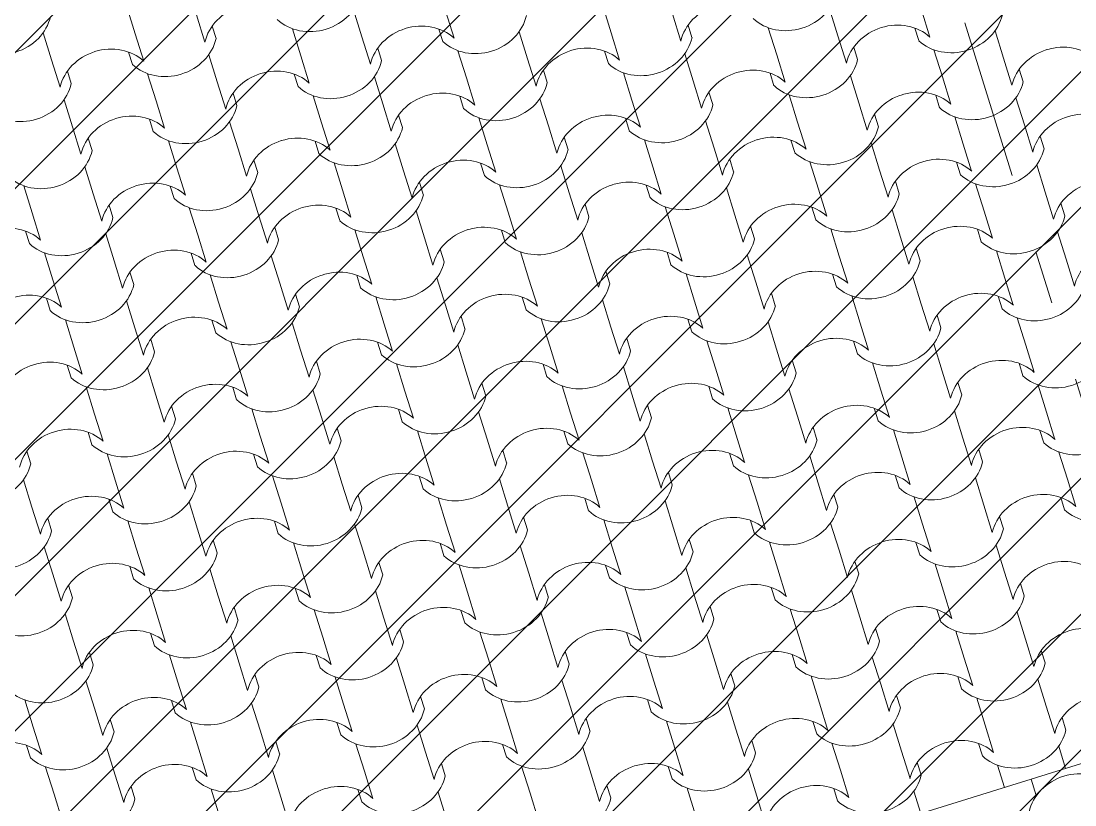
# Model space of a CAD drawing. Header units: metres. Extents: x -111189 to -108577, y -72951 to -72647.
# Drawn here: x -110190.782 to -110188.804, y -72659.758 to -72658.287 of the extents above; entities that cross this region are included whole.
import ezdxf

# ---------------------------------------------------------------- set-up
doc = ezdxf.new("R2010")
doc.units = ezdxf.units.M
doc.header["$MEASUREMENT"] = 0
doc.set_wipeout_variables(frame=1)
doc.linetypes.add('OTK - Traço Ponto CORTES_ALÇ', pattern=[0.6, 0.3, -0.15, 0, -0.15])
doc.linetypes.add('Wipeout_Contour', pattern=[1, 0, -1])
for name, color, linetype in [('02 - PASSEIOS', 7, 'Continuous'), ('03 - COBERTURA', 7, 'Continuous'), ('13 - IMPLANTAÇÃO (apoio).Layer Apoio', 7, 'Continuous'), ('14 - CORTES.Marcadores', 7, 'Continuous')]:
    doc.layers.add(name, color=color, linetype=linetype)

# ---------------------------------------------------------------- blocks, each defined once
blk = doc.blocks.new('Malha_8_1', base_point=(-111182.45, -72914.5203))
at = {"color": 254, "linetype": 'Wipeout_Contour', "lineweight": 0, "ltscale": 1861428.278801215}
blk.add_wipeout([(-111182.45, -72914.5203), (-111181.1398, -72916.9324), (-111179.283, -72920.3506), (-111178.6992, -72921.4255), (-111173.1932, -72931.5618), (-111171.3979, -72934.867), (-111163.9365, -72948.6033), (-111162.5896, -72948.18), (-111170.1617, -72934.1975), (-111171.9536, -72930.8885), (-111177.4458, -72920.7467), (-111178.0283, -72919.6711), (-111179.8807, -72916.2505), (-111181.0503, -72914.0907)], dxfattribs=at).dxf.layer = '02 - PASSEIOS'
blk = doc.blocks.new('Cobertura_1_1', base_point=(-111163.2146, -72915.6944))
at = {"layer": '03 - COBERTURA', "color": 253, "linetype": 'Continuous', "lineweight": 9}
for p, q in [((-111166.1823, -72920.7659), (-111166.1664, -72920.8169)), ((-111165.7567, -72920.7716), (-111165.7409, -72920.8226)), ((-111165.2891, -72920.7641), (-111165.2733, -72920.8152)), ((-111164.8635, -72920.7698), (-111164.8477, -72920.8208)), ((-111166.0516, -72920.7812), (-111166.0358, -72920.8323)), ((-111165.584, -72920.7738), (-111165.5682, -72920.8248)), ((-111165.1584, -72920.7795), (-111165.1426, -72920.8305)), ((-111164.6908, -72920.7721), (-111164.675, -72920.8231)), ((-111166.022, -72920.8023), (-111166.0147, -72920.8257)), ((-111165.8715, -72920.8073), (-111165.8557, -72920.8583)), ((-111165.5965, -72920.8079), (-111165.5892, -72920.8314)), ((-111165.1289, -72920.8005), (-111165.1216, -72920.824)), ((-111164.9784, -72920.8055), (-111164.9625, -72920.8565)), ((-111164.7033, -72920.8062), (-111164.696, -72920.8296)), ((-111164.5528, -72920.8111), (-111164.5369, -72920.8622)), ((-111166.3391, -72920.8147), (-111166.3233, -72920.8657)), ((-111166.1664, -72920.8169), (-111166.1506, -72920.8679)), ((-111165.7409, -72920.8226), (-111165.725, -72920.8736)), ((-111165.446, -72920.8129), (-111165.4301, -72920.8639)), ((-111165.2733, -72920.8152), (-111165.2574, -72920.8662)), ((-111164.8477, -72920.8208), (-111164.8318, -72920.8718)), ((-111165.7113, -72920.8436), (-111165.704, -72920.8671)), ((-111165.5608, -72920.8486), (-111165.5449, -72920.8996)), ((-111165.2857, -72920.8493), (-111165.2784, -72920.8727)), ((-111164.8181, -72920.8418), (-111164.8108, -72920.8653)), ((-111164.6676, -72920.8468), (-111164.6517, -72920.8978)), ((-111166.3233, -72920.8657), (-111166.3074, -72920.9167)), ((-111166.1789, -72920.851), (-111166.1716, -72920.8745)), ((-111166.0284, -72920.856), (-111166.0125, -72920.907)), ((-111165.8557, -72920.8583), (-111165.8398, -72920.9093)), ((-111165.4301, -72920.8639), (-111165.4142, -72920.9149)), ((-111165.1352, -72920.8542), (-111165.1193, -72920.9053)), ((-111164.9625, -72920.8565), (-111164.9466, -72920.9075)), ((-111164.5369, -72920.8622), (-111164.5211, -72920.9132)), ((-111166.2937, -72920.8867), (-111166.2864, -72920.9102)), ((-111165.4005, -72920.8849), (-111165.3932, -72920.9084)), ((-111165.25, -72920.8899), (-111165.2342, -72920.941)), ((-111164.5073, -72920.8832), (-111164.5001, -72920.9066)), ((-111166.1432, -72920.8917), (-111166.1273, -72920.9427)), ((-111166.0125, -72920.907), (-111165.9967, -72920.958)), ((-111165.8681, -72920.8924), (-111165.8608, -72920.9158)), ((-111165.7176, -72920.8974), (-111165.7018, -72920.9484)), ((-111165.5449, -72920.8996), (-111165.5291, -72920.9506)), ((-111165.1193, -72920.9053), (-111165.1035, -72920.9563)), ((-111164.9749, -72920.8906), (-111164.9677, -72920.9141)), ((-111164.8244, -72920.8956), (-111164.8086, -72920.9466)), ((-111164.6517, -72920.8978), (-111164.6359, -72920.9489)), ((-111165.9829, -72920.9281), (-111165.9756, -72920.9515)), ((-111165.0898, -72920.9263), (-111165.0825, -72920.9497)), ((-111166.3, -72920.9405), (-111166.2842, -72920.9915)), ((-111166.1273, -72920.9427), (-111166.1115, -72920.9937)), ((-111165.8324, -72920.933), (-111165.8166, -72920.9841)), ((-111165.7018, -72920.9484), (-111165.6859, -72920.9994)), ((-111165.5574, -72920.9337), (-111165.5501, -72920.9572)), ((-111165.4069, -72920.9387), (-111165.391, -72920.9897)), ((-111165.2342, -72920.941), (-111165.2183, -72920.992)), ((-111164.9393, -72920.9313), (-111164.9234, -72920.9823)), ((-111164.8086, -72920.9466), (-111164.7927, -72920.9976)), ((-111164.6642, -72920.9319), (-111164.6569, -72920.9554)), ((-111164.5137, -72920.9369), (-111164.4978, -72920.9879)), ((-111165.6722, -72920.9694), (-111165.6649, -72920.9929)), ((-111164.779, -72920.9676), (-111164.7717, -72920.9911)), ((-111166.1398, -72920.9768), (-111166.1325, -72921.0003)), ((-111165.9893, -72920.9818), (-111165.9734, -72921.0328)), ((-111165.8166, -72920.9841), (-111165.8007, -72921.0351)), ((-111165.5217, -72920.9744), (-111165.5058, -72921.0254)), ((-111165.2466, -72920.975), (-111165.2393, -72920.9985)), ((-111165.0961, -72920.98), (-111165.0802, -72921.0311)), ((-111164.9234, -72920.9823), (-111164.9075, -72921.0333)), ((-111164.6285, -72920.9726), (-111164.6126, -72921.0236)), ((-111164.4978, -72920.9879), (-111164.482, -72921.039)), ((-111166.2842, -72920.9915), (-111166.2683, -72921.0425)), ((-111165.391, -72920.9897), (-111165.3751, -72921.0407)), ((-111164.4682, -72921.009), (-111164.4609, -72921.0324)), ((-111166.2546, -72921.0125), (-111166.2473, -72921.036)), ((-111166.1041, -72921.0175), (-111166.0882, -72921.0685)), ((-111165.829, -72921.0182), (-111165.8217, -72921.0416)), ((-111165.6785, -72921.0231), (-111165.6627, -72921.0742)), ((-111165.5058, -72921.0254), (-111165.49, -72921.0764)), ((-111165.3614, -72921.0107), (-111165.3541, -72921.0342)), ((-111165.2109, -72921.0157), (-111165.1951, -72921.0667)), ((-111164.9358, -72921.0164), (-111164.9285, -72921.0398)), ((-111164.7853, -72921.0214), (-111164.7695, -72921.0724)), ((-111164.6126, -72921.0236), (-111164.5968, -72921.0746)), ((-111165.9734, -72921.0328), (-111165.9576, -72921.0838)), ((-111165.0802, -72921.0311), (-111165.0644, -72921.0821)), ((-111166.2609, -72921.0662), (-111166.2451, -72921.1173)), ((-111166.0882, -72921.0685), (-111166.0724, -72921.1195)), ((-111165.9438, -72921.0538), (-111165.9365, -72921.0773)), ((-111165.7933, -72921.0588), (-111165.7775, -72921.1098)), ((-111165.5183, -72921.0595), (-111165.511, -72921.0829)), ((-111165.3678, -72921.0645), (-111165.3519, -72921.1155)), ((-111165.1951, -72921.0667), (-111165.1792, -72921.1178)), ((-111165.0507, -72921.0521), (-111165.0434, -72921.0755)), ((-111164.9002, -72921.0571), (-111164.8843, -72921.1081)), ((-111164.6251, -72921.0577), (-111164.6178, -72921.0812)), ((-111164.4746, -72921.0627), (-111164.4587, -72921.1137)), ((-111165.6627, -72921.0742), (-111165.6468, -72921.1252)), ((-111164.7695, -72921.0724), (-111164.7536, -72921.1234)), ((-111166.3757, -72921.1019), (-111166.3599, -72921.153)), ((-111166.1007, -72921.1026), (-111166.0934, -72921.1261)), ((-111165.9502, -72921.1076), (-111165.9343, -72921.1586)), ((-111165.6331, -72921.0952), (-111165.6258, -72921.1186)), ((-111165.4826, -72921.1002), (-111165.4667, -72921.1512)), ((-111165.2075, -72921.1008), (-111165.2002, -72921.1243)), ((-111165.057, -72921.1058), (-111165.0411, -72921.1568)), ((-111164.8843, -72921.1081), (-111164.8684, -72921.1591)), ((-111164.7399, -72921.0934), (-111164.7326, -72921.1169)), ((-111164.5894, -72921.0984), (-111164.5735, -72921.1494)), ((-111166.2451, -72921.1173), (-111166.2292, -72921.1683)), ((-111165.7775, -72921.1098), (-111165.7616, -72921.1609)), ((-111165.3519, -72921.1155), (-111165.336, -72921.1665)), ((-111164.4587, -72921.1137), (-111164.4429, -72921.1647)), ((-111166.2155, -72921.1383), (-111166.2082, -72921.1617)), ((-111166.065, -72921.1433), (-111166.0491, -72921.1943)), ((-111165.7899, -72921.1439), (-111165.7826, -72921.1674)), ((-111165.3223, -72921.1365), (-111165.315, -72921.16)), ((-111165.1718, -72921.1415), (-111165.1559, -72921.1925)), ((-111164.8967, -72921.1422), (-111164.8894, -72921.1656)), ((-111164.7462, -72921.1472), (-111164.7304, -72921.1982)), ((-111164.4291, -72921.1348), (-111164.4218, -72921.1582)), ((-111166.3599, -72921.153), (-111166.344, -72921.204)), ((-111165.9343, -72921.1586), (-111165.9185, -72921.2096)), ((-111165.6394, -72921.1489), (-111165.6235, -72921.1999)), ((-111165.4667, -72921.1512), (-111165.4509, -72921.2022)), ((-111165.0411, -72921.1568), (-111165.0253, -72921.2079)), ((-111164.5735, -72921.1494), (-111164.5577, -72921.2004)), ((-111166.3723, -72921.187), (-111166.365, -72921.2105)), ((-111165.9047, -72921.1796), (-111165.8974, -72921.2031)), ((-111165.7542, -72921.1846), (-111165.7384, -72921.2356)), ((-111165.4792, -72921.1853), (-111165.4719, -72921.2087)), ((-111165.0116, -72921.1779), (-111165.0043, -72921.2013)), ((-111164.861, -72921.1829), (-111164.8452, -72921.2339)), ((-111164.586, -72921.1835), (-111164.5787, -72921.207)), ((-111166.2218, -72921.192), (-111166.206, -72921.2431)), ((-111166.0491, -72921.1943), (-111166.0333, -72921.2453)), ((-111165.6235, -72921.1999), (-111165.6077, -72921.251)), ((-111165.3286, -72921.1903), (-111165.3128, -72921.2413)), ((-111165.1559, -72921.1925), (-111165.1401, -72921.2435)), ((-111164.7304, -72921.1982), (-111164.7145, -72921.2492)), ((-111164.4355, -72921.1885), (-111164.4196, -72921.2395)), ((-111165.594, -72921.221), (-111165.5867, -72921.2444)), ((-111165.4435, -72921.226), (-111165.4276, -72921.277)), ((-111165.1684, -72921.2266), (-111165.1611, -72921.2501)), ((-111164.7008, -72921.2192), (-111164.6935, -72921.2427)), ((-111164.5503, -72921.2242), (-111164.5344, -72921.2752)), ((-111166.3366, -72921.2277), (-111166.3208, -72921.2787)), ((-111166.206, -72921.2431), (-111166.1901, -72921.2941)), ((-111166.0616, -72921.2284), (-111166.0543, -72921.2518)), ((-111165.9111, -72921.2334), (-111165.8952, -72921.2844)), ((-111165.7384, -72921.2356), (-111165.7225, -72921.2867)), ((-111165.3128, -72921.2413), (-111165.2969, -72921.2923)), ((-111165.0179, -72921.2316), (-111165.002, -72921.2826)), ((-111164.8452, -72921.2339), (-111164.8293, -72921.2849)), ((-111164.4196, -72921.2395), (-111164.4038, -72921.2905)), ((-111166.1764, -72921.2641), (-111166.1691, -72921.2875)), ((-111165.2832, -72921.2623), (-111165.2759, -72921.2858)), ((-111166.3208, -72921.2787), (-111166.3049, -72921.3298)), ((-111166.0259, -72921.2691), (-111166.01, -72921.3201)), ((-111165.8952, -72921.2844), (-111165.8793, -72921.3354)), ((-111165.7508, -72921.2697), (-111165.7435, -72921.2932)), ((-111165.6003, -72921.2747), (-111165.5844, -72921.3257)), ((-111165.4276, -72921.277), (-111165.4117, -72921.328)), ((-111165.1327, -72921.2673), (-111165.1168, -72921.3183)), ((-111165.002, -72921.2826), (-111164.9862, -72921.3336)), ((-111164.8576, -72921.268), (-111164.8503, -72921.2914)), ((-111164.7071, -72921.273), (-111164.6913, -72921.324)), ((-111164.5344, -72921.2752), (-111164.5186, -72921.3262)), ((-111165.8656, -72921.3054), (-111165.8583, -72921.3289)), ((-111164.9724, -72921.3037), (-111164.9652, -72921.3271)), ((-111166.3332, -72921.3128), (-111166.3259, -72921.3363)), ((-111166.1827, -72921.3178), (-111166.1669, -72921.3688)), ((-111166.01, -72921.3201), (-111165.9942, -72921.3711)), ((-111165.7151, -72921.3104), (-111165.6993, -72921.3614)), ((-111165.4401, -72921.3111), (-111165.4328, -72921.3345)), ((-111165.2895, -72921.3161), (-111165.2737, -72921.3671)), ((-111165.1168, -72921.3183), (-111165.101, -72921.3693)), ((-111164.8219, -72921.3086), (-111164.8061, -72921.3597)), ((-111164.6913, -72921.324), (-111164.6754, -72921.375)), ((-111164.5469, -72921.3093), (-111164.5396, -72921.3328)), ((-111165.5844, -72921.3257), (-111165.5686, -72921.3767)), ((-111164.6617, -72921.345), (-111164.6544, -72921.3685)), ((-111166.2975, -72921.3535), (-111166.2817, -72921.4045)), ((-111166.0225, -72921.3542), (-111166.0152, -72921.3776)), ((-111165.872, -72921.3592), (-111165.8561, -72921.4102)), ((-111165.6993, -72921.3614), (-111165.6834, -72921.4124)), ((-111165.5549, -72921.3468), (-111165.5476, -72921.3702)), ((-111165.4044, -72921.3518), (-111165.3885, -72921.4028)), ((-111165.1293, -72921.3524), (-111165.122, -72921.3759)), ((-111164.9788, -72921.3574), (-111164.9629, -72921.4084)), ((-111164.8061, -72921.3597), (-111164.7902, -72921.4107)), ((-111164.5112, -72921.35), (-111164.4953, -72921.401)), ((-111166.1669, -72921.3688), (-111166.151, -72921.4199)), ((-111165.2737, -72921.3671), (-111165.2578, -72921.4181)), ((-111166.2817, -72921.4045), (-111166.2658, -72921.4555)), ((-111166.1373, -72921.3899), (-111166.13, -72921.4133)), ((-111165.9868, -72921.3949), (-111165.9709, -72921.4459)), ((-111165.7117, -72921.3955), (-111165.7044, -72921.419)), ((-111165.5612, -72921.4005), (-111165.5453, -72921.4515)), ((-111165.3885, -72921.4028), (-111165.3726, -72921.4538)), ((-111165.2441, -72921.3881), (-111165.2368, -72921.4116)), ((-111165.0936, -72921.3931), (-111165.0777, -72921.4441)), ((-111164.8185, -72921.3938), (-111164.8112, -72921.4172)), ((-111164.668, -72921.3987), (-111164.6522, -72921.4498)), ((-111164.4953, -72921.401), (-111164.4795, -72921.452)), ((-111165.8561, -72921.4102), (-111165.8402, -72921.4612)), ((-111164.9629, -72921.4084), (-111164.9471, -72921.4594)), ((-111166.2941, -72921.4386), (-111166.2868, -72921.4621)), ((-111166.1436, -72921.4436), (-111166.1278, -72921.4946)), ((-111165.8265, -72921.4312), (-111165.8192, -72921.4547)), ((-111165.676, -72921.4362), (-111165.6602, -72921.4872)), ((-111165.4009, -72921.4369), (-111165.3937, -72921.4603)), ((-111165.2504, -72921.4419), (-111165.2346, -72921.4929)), ((-111165.0777, -72921.4441), (-111165.0619, -72921.4951)), ((-111164.9333, -72921.4294), (-111164.9261, -72921.4529)), ((-111164.7828, -72921.4344), (-111164.767, -72921.4855)), ((-111164.5078, -72921.4351), (-111164.5005, -72921.4585)), ((-111165.9709, -72921.4459), (-111165.9551, -72921.4969)), ((-111165.5453, -72921.4515), (-111165.5295, -72921.5025)), ((-111164.6522, -72921.4498), (-111164.6363, -72921.5008)), ((-111166.2584, -72921.4793), (-111166.2426, -72921.5303)), ((-111165.9834, -72921.48), (-111165.9761, -72921.5034)), ((-111165.5158, -72921.4726), (-111165.5085, -72921.496)), ((-111165.3653, -72921.4775), (-111165.3494, -72921.5286)), ((-111165.0902, -72921.4782), (-111165.0829, -72921.5017)), ((-111164.9397, -72921.4832), (-111164.9238, -72921.5342)), ((-111164.6226, -72921.4708), (-111164.6153, -72921.4942)), ((-111164.4721, -72921.4758), (-111164.4562, -72921.5268)), ((-111166.1278, -72921.4946), (-111166.1119, -72921.5456)), ((-111165.8329, -72921.485), (-111165.817, -72921.536)), ((-111165.6602, -72921.4872), (-111165.6443, -72921.5382)), ((-111165.2346, -72921.4929), (-111165.2187, -72921.5439)), ((-111164.767, -72921.4855), (-111164.7511, -72921.5365)), ((-111166.0982, -72921.5157), (-111166.0909, -72921.5391)), ((-111165.9477, -72921.5207), (-111165.9318, -72921.5717)), ((-111165.6726, -72921.5213), (-111165.6653, -72921.5448)), ((-111165.205, -72921.5139), (-111165.1977, -72921.5373)), ((-111165.0545, -72921.5189), (-111165.0386, -72921.5699)), ((-111164.7794, -72921.5195), (-111164.7721, -72921.543)), ((-111166.2426, -72921.5303), (-111166.2267, -72921.5813)), ((-111165.817, -72921.536), (-111165.8011, -72921.587)), ((-111165.5221, -72921.5263), (-111165.5062, -72921.5773)), ((-111165.3494, -72921.5286), (-111165.3335, -72921.5796)), ((-111164.9238, -72921.5342), (-111164.908, -72921.5852)), ((-111164.6289, -72921.5245), (-111164.6131, -72921.5755)), ((-111164.4562, -72921.5268), (-111164.4404, -72921.5778)), ((-111165.7874, -72921.557), (-111165.7801, -72921.5805)), ((-111165.6369, -72921.562), (-111165.6211, -72921.613)), ((-111165.3618, -72921.5627), (-111165.3546, -72921.5861)), ((-111164.8942, -72921.5552), (-111164.887, -72921.5787)), ((-111164.7437, -72921.5602), (-111164.7279, -72921.6112)), ((-111164.4687, -72921.5609), (-111164.4614, -72921.5843)), ((-111166.255, -72921.5644), (-111166.2477, -72921.5879)), ((-111166.1045, -72921.5694), (-111166.0887, -72921.6204)), ((-111165.9318, -72921.5717), (-111165.916, -72921.6227)), ((-111165.5062, -72921.5773), (-111165.4904, -72921.6283)), ((-111165.2113, -72921.5676), (-111165.1955, -72921.6187)), ((-111165.0386, -72921.5699), (-111165.0228, -72921.6209)), ((-111164.6131, -72921.5755), (-111164.5972, -72921.6266)), ((-111166.3698, -72921.6001), (-111166.3625, -72921.6236)), ((-111165.4767, -72921.5983), (-111165.4694, -72921.6218)), ((-111164.5835, -72921.5966), (-111164.5762, -72921.62)), ((-111164.433, -72921.6016), (-111164.4171, -72921.6526)), ((-111166.2193, -72921.6051), (-111166.2035, -72921.6561)), ((-111166.0887, -72921.6204), (-111166.0728, -72921.6714)), ((-111165.9443, -72921.6058), (-111165.937, -72921.6292)), ((-111165.7938, -72921.6107), (-111165.7779, -72921.6618)), ((-111165.6211, -72921.613), (-111165.6052, -72921.664)), ((-111165.3262, -72921.6033), (-111165.3103, -72921.6543)), ((-111165.1955, -72921.6187), (-111165.1796, -72921.6697)), ((-111165.0511, -72921.604), (-111165.0438, -72921.6274)), ((-111164.9006, -72921.609), (-111164.8847, -72921.66)), ((-111164.7279, -72921.6112), (-111164.712, -72921.6623)), ((-111166.0591, -72921.6414), (-111166.0518, -72921.6649)), ((-111165.1659, -72921.6397), (-111165.1586, -72921.6631)), ((-111166.3762, -72921.6539), (-111166.3603, -72921.7049)), ((-111166.2035, -72921.6561), (-111166.1876, -72921.7071)), ((-111165.9086, -72921.6464), (-111165.8927, -72921.6975)), ((-111165.7779, -72921.6618), (-111165.762, -72921.7128)), ((-111165.6335, -72921.6471), (-111165.6262, -72921.6706)), ((-111165.483, -72921.6521), (-111165.4671, -72921.7031)), ((-111165.3103, -72921.6543), (-111165.2944, -72921.7054)), ((-111165.0154, -72921.6447), (-111164.9995, -72921.6957)), ((-111164.8847, -72921.66), (-111164.8689, -72921.711)), ((-111164.7403, -72921.6453), (-111164.733, -72921.6688)), ((-111164.5898, -72921.6503), (-111164.574, -72921.7013)), ((-111164.4171, -72921.6526), (-111164.4013, -72921.7036)), ((-111164.8551, -72921.681), (-111164.8478, -72921.7045)), ((-111166.2159, -72921.6902), (-111166.2086, -72921.7137)), ((-111166.0654, -72921.6952), (-111166.0496, -72921.7462)), ((-111165.8927, -72921.6975), (-111165.8769, -72921.7485)), ((-111165.7483, -72921.6828), (-111165.741, -72921.7062)), ((-111165.5978, -72921.6878), (-111165.582, -72921.7388)), ((-111165.3227, -72921.6884), (-111165.3155, -72921.7119)), ((-111165.1722, -72921.6934), (-111165.1564, -72921.7444)), ((-111164.9995, -72921.6957), (-111164.9837, -72921.7467)), ((-111164.7046, -72921.686), (-111164.6888, -72921.737)), ((-111164.574, -72921.7013), (-111164.5581, -72921.7524)), ((-111164.4296, -72921.6867), (-111164.4223, -72921.7101)), ((-111166.3603, -72921.7049), (-111166.3445, -72921.7559)), ((-111165.4671, -72921.7031), (-111165.4513, -72921.7541)), ((-111166.3307, -72921.7259), (-111166.3234, -72921.7494)), ((-111166.1802, -72921.7309), (-111166.1644, -72921.7819)), ((-111165.9052, -72921.7315), (-111165.8979, -72921.755)), ((-111165.7547, -72921.7365), (-111165.7388, -72921.7876)), ((-111165.582, -72921.7388), (-111165.5661, -72921.7898)), ((-111165.4376, -72921.7241), (-111165.4303, -72921.7476)), ((-111165.2871, -72921.7291), (-111165.2712, -72921.7801)), ((-111165.012, -72921.7298), (-111165.0047, -72921.7532)), ((-111164.8615, -72921.7348), (-111164.8456, -72921.7858)), ((-111164.6888, -72921.737), (-111164.6729, -72921.788)), ((-111164.5444, -72921.7224), (-111164.5371, -72921.7458)), ((-111166.0496, -72921.7462), (-111166.0337, -72921.7972)), ((-111165.1564, -72921.7444), (-111165.1405, -72921.7955)), ((-111166.3371, -72921.7796), (-111166.3212, -72921.8307)), ((-111166.02, -72921.7672), (-111166.0127, -72921.7907)), ((-111165.8695, -72921.7722), (-111165.8536, -72921.8232)), ((-111165.5944, -72921.7729), (-111165.5871, -72921.7963)), ((-111165.4439, -72921.7779), (-111165.428, -72921.8289)), ((-111165.2712, -72921.7801), (-111165.2553, -72921.8312)), ((-111165.1268, -72921.7655), (-111165.1195, -72921.7889)), ((-111164.9763, -72921.7705), (-111164.9604, -72921.8215)), ((-111164.7012, -72921.7711), (-111164.6939, -72921.7946)), ((-111164.5507, -72921.7761), (-111164.5349, -72921.8271)), ((-111166.1644, -72921.7819), (-111166.1485, -72921.8329)), ((-111165.7388, -72921.7876), (-111165.7229, -72921.8386)), ((-111164.8456, -72921.7858), (-111164.8298, -72921.8368)), ((-111166.1768, -72921.816), (-111166.1695, -72921.8394)), ((-111165.7092, -72921.8086), (-111165.7019, -72921.832)), ((-111165.5587, -72921.8136), (-111165.5428, -72921.8646)), ((-111165.2836, -72921.8142), (-111165.2763, -72921.8377)), ((-111165.1331, -72921.8192), (-111165.1173, -72921.8702)), ((-111164.816, -72921.8068), (-111164.8087, -72921.8303)), ((-111164.6655, -72921.8118), (-111164.6497, -72921.8628)), ((-111166.3212, -72921.8307), (-111166.3054, -72921.8817)), ((-111166.0263, -72921.821), (-111166.0105, -72921.872)), ((-111165.8536, -72921.8232), (-111165.8378, -72921.8743)), ((-111165.428, -72921.8289), (-111165.4122, -72921.8799)), ((-111164.9604, -72921.8215), (-111164.9446, -72921.8725)), ((-111164.5349, -72921.8271), (-111164.519, -72921.8781)), ((-111166.2916, -72921.8517), (-111166.2843, -72921.8751)), ((-111166.1411, -72921.8567), (-111166.1253, -72921.9077)), ((-111165.8661, -72921.8573), (-111165.8588, -72921.8808)), ((-111165.3985, -72921.8499), (-111165.3912, -72921.8734)), ((-111165.2479, -72921.8549), (-111165.2321, -72921.9059)), ((-111164.9729, -72921.8556), (-111164.9656, -72921.879)), ((-111164.5053, -72921.8482), (-111164.498, -72921.8716)), ((-111166.0105, -72921.872), (-111165.9946, -72921.923)), ((-111165.7155, -72921.8623), (-111165.6997, -72921.9133)), ((-111165.5428, -72921.8646), (-111165.527, -72921.9156)), ((-111165.1173, -72921.8702), (-111165.1014, -72921.9212)), ((-111164.8224, -72921.8606), (-111164.8065, -72921.9116)), ((-111164.6497, -72921.8628), (-111164.6338, -72921.9138)), ((-111165.9809, -72921.893), (-111165.9736, -72921.9165)), ((-111165.8304, -72921.898), (-111165.8145, -72921.949)), ((-111165.5553, -72921.8987), (-111165.548, -72921.9221)), ((-111165.0877, -72921.8913), (-111165.0804, -72921.9147)), ((-111164.9372, -72921.8963), (-111164.9213, -72921.9473)), ((-111164.6621, -72921.8969), (-111164.6548, -72921.9204)), ((-111166.298, -72921.9054), (-111166.2821, -72921.9564)), ((-111166.1253, -72921.9077), (-111166.1094, -72921.9587)), ((-111165.6997, -72921.9133), (-111165.6838, -72921.9644)), ((-111165.4048, -72921.9037), (-111165.3889, -72921.9547)), ((-111165.2321, -72921.9059), (-111165.2162, -72921.9569)), ((-111164.8065, -72921.9116), (-111164.7907, -72921.9626)), ((-111164.5116, -72921.9019), (-111164.4958, -72921.9529)), ((-111165.6701, -72921.9344), (-111165.6628, -72921.9578)), ((-111164.7769, -72921.9326), (-111164.7696, -72921.9561)), ((-111164.6264, -72921.9376), (-111164.6106, -72921.9886)), ((-111166.2821, -72921.9564), (-111166.2662, -72922.0075)), ((-111166.1377, -72921.9418), (-111166.1304, -72921.9652)), ((-111165.9872, -72921.9468), (-111165.9713, -72921.9978)), ((-111165.8145, -72921.949), (-111165.7986, -72922)), ((-111165.5196, -72921.9394), (-111165.5037, -72921.9904)), ((-111165.3889, -72921.9547), (-111165.3731, -72922.0057)), ((-111165.2445, -72921.94), (-111165.2372, -72921.9635)), ((-111165.094, -72921.945), (-111165.0782, -72921.996)), ((-111164.9213, -72921.9473), (-111164.9055, -72921.9983)), ((-111164.4958, -72921.9529), (-111164.4799, -72922.0039)), ((-111166.2525, -72921.9775), (-111166.2452, -72922.0009)), ((-111165.3594, -72921.9757), (-111165.3521, -72921.9992)), ((-111164.4662, -72921.9739), (-111164.4589, -72921.9974)), ((-111166.102, -72921.9825), (-111166.0862, -72922.0335)), ((-111165.9713, -72921.9978), (-111165.9555, -72922.0488)), ((-111165.827, -72921.9831), (-111165.8197, -72922.0066)), ((-111165.6764, -72921.9881), (-111165.6606, -72922.0391)), ((-111165.5037, -72921.9904), (-111165.4879, -72922.0414)), ((-111165.2088, -72921.9807), (-111165.193, -72922.0317)), ((-111165.0782, -72921.996), (-111165.0623, -72922.047)), ((-111164.9338, -72921.9814), (-111164.9265, -72922.0048)), ((-111164.7833, -72921.9863), (-111164.7674, -72922.0374)), ((-111164.6106, -72921.9886), (-111164.5947, -72922.0396)), ((-111165.0486, -72922.0171), (-111165.0413, -72922.0405)), ((-111166.2589, -72922.0312), (-111166.243, -72922.0822)), ((-111166.0862, -72922.0335), (-111166.0703, -72922.0845)), ((-111165.9418, -72922.0188), (-111165.9345, -72922.0423)), ((-111165.7913, -72922.0238), (-111165.7754, -72922.0748)), ((-111165.5162, -72922.0245), (-111165.5089, -72922.0479)), ((-111165.3657, -72922.0295), (-111165.3498, -72922.0805)), ((-111165.193, -72922.0317), (-111165.1771, -72922.0827)), ((-111164.8981, -72922.022), (-111164.8822, -72922.0731)), ((-111164.7674, -72922.0374), (-111164.7516, -72922.0884)), ((-111164.623, -72922.0227), (-111164.6157, -72922.0462)), ((-111164.4725, -72922.0277), (-111164.4567, -72922.0787)), ((-111165.6606, -72922.0391), (-111165.6447, -72922.0901)), ((-111166.3737, -72922.0669), (-111166.3578, -72922.1179)), ((-111166.0986, -72922.0676), (-111166.0913, -72922.091)), ((-111165.9481, -72922.0726), (-111165.9322, -72922.1236)), ((-111165.7754, -72922.0748), (-111165.7595, -72922.1258)), ((-111165.631, -72922.0602), (-111165.6237, -72922.0836)), ((-111165.4805, -72922.0651), (-111165.4646, -72922.1162)), ((-111165.2054, -72922.0658), (-111165.1981, -72922.0893)), ((-111165.0549, -72922.0708), (-111165.0391, -72922.1218)), ((-111164.8822, -72922.0731), (-111164.8664, -72922.1241)), ((-111164.7378, -72922.0584), (-111164.7305, -72922.0818)), ((-111164.5873, -72922.0634), (-111164.5715, -72922.1144)), ((-111166.243, -72922.0822), (-111166.2271, -72922.1333)), ((-111165.3498, -72922.0805), (-111165.334, -72922.1315)), ((-111164.4567, -72922.0787), (-111164.4408, -72922.1297)), ((-111166.2134, -72922.1033), (-111166.2061, -72922.1267)), ((-111166.0629, -72922.1083), (-111166.0471, -72922.1593)), ((-111165.7878, -72922.1089), (-111165.7806, -72922.1324)), ((-111165.6373, -72922.1139), (-111165.6215, -72922.1649)), ((-111165.4646, -72922.1162), (-111165.4488, -72922.1672)), ((-111165.3202, -72922.1015), (-111165.313, -72922.125)), ((-111165.1697, -72922.1065), (-111165.1539, -72922.1575)), ((-111164.8947, -72922.1071), (-111164.8874, -72922.1306)), ((-111164.7442, -72922.1121), (-111164.7283, -72922.1632)), ((-111164.5715, -72922.1144), (-111164.5556, -72922.1654)), ((-111164.4271, -72922.0997), (-111164.4198, -72922.1232)), ((-111166.3578, -72922.1179), (-111166.342, -72922.1689)), ((-111165.9322, -72922.1236), (-111165.9164, -72922.1746)), ((-111165.0391, -72922.1218), (-111165.0232, -72922.1728)), ((-111166.3703, -72922.152), (-111166.363, -72922.1755)), ((-111165.9027, -72922.1446), (-111165.8954, -72922.1681)), ((-111165.7522, -72922.1496), (-111165.7363, -72922.2006)), ((-111165.4771, -72922.1503), (-111165.4698, -72922.1737)), ((-111165.3266, -72922.1552), (-111165.3107, -72922.2063)), ((-111165.0095, -72922.1428), (-111165.0022, -72922.1663)), ((-111164.859, -72922.1478), (-111164.8431, -72922.1988)), ((-111164.5839, -72922.1485), (-111164.5766, -72922.1719)), ((-111164.4334, -72922.1535), (-111164.4204, -72922.1954)), ((-111166.2198, -72922.157), (-111166.2039, -72922.208)), ((-111166.0471, -72922.1593), (-111166.0312, -72922.2103)), ((-111165.6215, -72922.1649), (-111165.6056, -72922.2159)), ((-111165.1539, -72922.1575), (-111165.138, -72922.2085)), ((-111164.7283, -72922.1632), (-111164.7124, -72922.2142)), ((-111166.3346, -72922.1927), (-111166.3187, -72922.2437)), ((-111166.0595, -72922.1934), (-111166.0522, -72922.2168)), ((-111165.5919, -72922.1859), (-111165.5846, -72922.2094)), ((-111165.4414, -72922.1909), (-111165.4255, -72922.242)), ((-111165.1663, -72922.1916), (-111165.159, -72922.215)), ((-111164.6987, -72922.1842), (-111164.6914, -72922.2076)), ((-111164.5482, -72922.1892), (-111164.5352, -72922.2311)), ((-111166.2039, -72922.208), (-111166.188, -72922.259)), ((-111165.909, -72922.1984), (-111165.8931, -72922.2494)), ((-111165.7363, -72922.2006), (-111165.7204, -72922.2516)), ((-111165.3107, -72922.2063), (-111165.2949, -72922.2573)), ((-111165.0158, -72922.1966), (-111165, -72922.2476)), ((-111164.8431, -72922.1988), (-111164.8273, -72922.2499)), ((-111166.1743, -72922.2291), (-111166.167, -72922.2525)), ((-111166.0238, -72922.234), (-111166.008, -72922.2851)), ((-111165.7487, -72922.2347), (-111165.7415, -72922.2582)), ((-111165.2811, -72922.2273), (-111165.2739, -72922.2507)), ((-111165.1306, -72922.2323), (-111165.1148, -72922.2833)), ((-111164.8556, -72922.2329), (-111164.8483, -72922.2564)), ((-111166.3187, -72922.2437), (-111166.3029, -72922.2947)), ((-111165.8931, -72922.2494), (-111165.8773, -72922.3004)), ((-111165.5982, -72922.2397), (-111165.5824, -72922.2907)), ((-111165.4255, -72922.242), (-111165.4097, -72922.293)), ((-111165, -72922.2476), (-111164.9841, -72922.2986)), ((-111164.7051, -72922.2379), (-111164.692, -72922.2798))]:
    blk.add_line(p, q, dxfattribs=at)
at = {"layer": '03 - COBERTURA', "color": 7, "linetype": 'Continuous', "lineweight": 13, "flags": 128}
blk.add_lwpolyline([(-111162.6239, -72921.6369), (-111168.7832, -72923.5516)], dxfattribs=at)
at = {"layer": '03 - COBERTURA', "color": 253, "linetype": 'Continuous', "lineweight": 9}
for centre, major_axis, start_param, end_param in [((-111165.8323, -72920.7311), (0.0878, 0.0273), 3.607672, 5.817106), ((-111164.9391, -72920.7293), (0.0878, 0.0273), 3.607672, 5.817106), ((-111165.9462, -72920.8429), (0.0883, 0.0274), 1.573772, 2.670554), ((-111165.053, -72920.8411), (0.0883, 0.0274), 1.573772, 2.670554), ((-111166.4147, -72920.7742), (0.0878, 0.0273), 3.607672, 5.817106), ((-111165.5215, -72920.7724), (0.0878, 0.0273), 3.607672, 5.817106), ((-111164.6283, -72920.7707), (0.0878, 0.0273), 3.607672, 5.817106), ((-111165.6354, -72920.8842), (0.0883, 0.0274), 1.573772, 2.670554), ((-111165.6359, -72920.8844), (0.0883, 0.0274), 0.471039, 1.56782), ((-111164.7422, -72920.8825), (0.0883, 0.0274), 1.573772, 2.670554), ((-111164.7428, -72920.8826), (0.0883, 0.0274), 0.471039, 1.56782), ((-111166.1039, -72920.8155), (0.0878, 0.0273), 3.607672, 5.817106), ((-111165.2107, -72920.8138), (0.0878, 0.0273), 3.607672, 5.817106), ((-111166.2178, -72920.9274), (0.0883, 0.0274), 1.573772, 2.670554), ((-111166.2183, -72920.9275), (0.0883, 0.0274), 0.471039, 1.56782), ((-111165.3246, -72920.9256), (0.0883, 0.0274), 1.573772, 2.670554), ((-111165.3252, -72920.9257), (0.0883, 0.0274), 0.471039, 1.56782), ((-111164.4315, -72920.9238), (0.0883, 0.0274), 1.573772, 2.670554), ((-111164.432, -72920.924), (0.0883, 0.0274), 0.471039, 1.56782), ((-111165.7932, -72920.8569), (0.0878, 0.0273), 3.607672, 5.817106), ((-111164.9, -72920.8551), (0.0878, 0.0273), 3.607672, 5.817106), ((-111165.9076, -72920.9689), (0.0883, 0.0274), 0.471039, 1.56782), ((-111165.0139, -72920.9669), (0.0883, 0.0274), 1.573772, 2.670554), ((-111165.0144, -72920.9671), (0.0883, 0.0274), 0.471039, 1.56782), ((-111166.3756, -72920.9), (0.0878, 0.0273), 3.607672, 5.817106), ((-111165.9071, -72920.9687), (0.0883, 0.0274), 1.573772, 2.670554), ((-111165.4824, -72920.8982), (0.0878, 0.0273), 3.607672, 5.817106), ((-111164.5892, -72920.8964), (0.0878, 0.0273), 3.607672, 5.817106), ((-111165.5968, -72921.0102), (0.0883, 0.0274), 0.471039, 1.56782), ((-111164.7036, -72921.0084), (0.0883, 0.0274), 0.471039, 1.56782), ((-111165.5963, -72921.01), (0.0883, 0.0274), 1.573772, 2.670554), ((-111165.1716, -72920.9396), (0.0878, 0.0273), 3.607672, 5.817106), ((-111164.7031, -72921.0083), (0.0883, 0.0274), 1.573772, 2.670554), ((-111166.1792, -72921.0533), (0.0883, 0.0274), 0.471039, 1.56782), ((-111166.0648, -72920.9413), (0.0878, 0.0273), 3.607672, 5.817106), ((-111165.2861, -72921.0515), (0.0883, 0.0274), 0.471039, 1.56782), ((-111164.3929, -72921.0498), (0.0883, 0.0274), 0.471039, 1.56782), ((-111166.1787, -72921.0531), (0.0883, 0.0274), 1.573772, 2.670554), ((-111165.2855, -72921.0514), (0.0883, 0.0274), 1.573772, 2.670554), ((-111164.3924, -72921.0496), (0.0883, 0.0274), 1.573772, 2.670554), ((-111165.8685, -72921.0946), (0.0883, 0.0274), 0.471039, 1.56782), ((-111165.7541, -72920.9827), (0.0878, 0.0273), 3.607672, 5.817106), ((-111164.9753, -72921.0929), (0.0883, 0.0274), 0.471039, 1.56782), ((-111164.8609, -72920.9809), (0.0878, 0.0273), 3.607672, 5.817106), ((-111165.868, -72921.0945), (0.0883, 0.0274), 1.573772, 2.670554), ((-111164.9748, -72921.0927), (0.0883, 0.0274), 1.573772, 2.670554), ((-111166.3365, -72921.0258), (0.0878, 0.0273), 3.607672, 5.817106), ((-111165.5577, -72921.136), (0.0883, 0.0274), 0.471039, 1.56782), ((-111165.4433, -72921.024), (0.0878, 0.0273), 3.607672, 5.817106), ((-111164.6645, -72921.1342), (0.0883, 0.0274), 0.471039, 1.56782), ((-111164.5501, -72921.0222), (0.0878, 0.0273), 3.607672, 5.817106), ((-111165.5572, -72921.1358), (0.0883, 0.0274), 1.573772, 2.670554), ((-111164.664, -72921.1341), (0.0883, 0.0274), 1.573772, 2.670554), ((-111166.0257, -72921.0671), (0.0878, 0.0273), 3.607672, 5.817106), ((-111165.1325, -72921.0653), (0.0878, 0.0273), 3.607672, 5.817106), ((-111166.1396, -72921.1789), (0.0883, 0.0274), 1.573772, 2.670554), ((-111166.1401, -72921.1791), (0.0883, 0.0274), 0.471039, 1.56782), ((-111165.2464, -72921.1772), (0.0883, 0.0274), 1.573772, 2.670554), ((-111165.247, -72921.1773), (0.0883, 0.0274), 0.471039, 1.56782), ((-111164.3533, -72921.1754), (0.0883, 0.0274), 1.573772, 2.670554), ((-111165.7149, -72921.1085), (0.0878, 0.0273), 3.607672, 5.817106), ((-111164.8218, -72921.1067), (0.0878, 0.0273), 3.607672, 5.817106), ((-111165.8289, -72921.2203), (0.0883, 0.0274), 1.573772, 2.670554), ((-111165.8294, -72921.2204), (0.0883, 0.0274), 0.471039, 1.56782), ((-111164.9357, -72921.2185), (0.0883, 0.0274), 1.573772, 2.670554), ((-111164.9362, -72921.2187), (0.0883, 0.0274), 0.471039, 1.56782), ((-111166.2974, -72921.1516), (0.0878, 0.0273), 3.607672, 5.817106), ((-111165.4042, -72921.1498), (0.0878, 0.0273), 3.607672, 5.817106), ((-111164.511, -72921.148), (0.0878, 0.0273), 3.607672, 5.817106), ((-111166.4118, -72921.2635), (0.0883, 0.0274), 0.471039, 1.56782), ((-111165.5181, -72921.2616), (0.0883, 0.0274), 1.573772, 2.670554), ((-111165.5186, -72921.2618), (0.0883, 0.0274), 0.471039, 1.56782), ((-111164.6249, -72921.2598), (0.0883, 0.0274), 1.573772, 2.670554), ((-111164.6254, -72921.26), (0.0883, 0.0274), 0.471039, 1.56782), ((-111165.9866, -72921.1929), (0.0878, 0.0273), 3.607672, 5.817106), ((-111165.0934, -72921.1911), (0.0878, 0.0273), 3.607672, 5.817106), ((-111166.101, -72921.3049), (0.0883, 0.0274), 0.471039, 1.56782), ((-111165.2073, -72921.303), (0.0883, 0.0274), 1.573772, 2.670554), ((-111165.2079, -72921.3031), (0.0883, 0.0274), 0.471039, 1.56782), ((-111164.3142, -72921.3012), (0.0883, 0.0274), 1.573772, 2.670554), ((-111166.1005, -72921.3047), (0.0883, 0.0274), 1.573772, 2.670554), ((-111165.6758, -72921.2342), (0.0878, 0.0273), 3.607672, 5.817106), ((-111164.7827, -72921.2325), (0.0878, 0.0273), 3.607672, 5.817106), ((-111165.7903, -72921.3462), (0.0883, 0.0274), 0.471039, 1.56782), ((-111164.8971, -72921.3445), (0.0883, 0.0274), 0.471039, 1.56782), ((-111165.7898, -72921.3461), (0.0883, 0.0274), 1.573772, 2.670554), ((-111165.3651, -72921.2756), (0.0878, 0.0273), 3.607672, 5.817106), ((-111164.8966, -72921.3443), (0.0883, 0.0274), 1.573772, 2.670554), ((-111164.4719, -72921.2738), (0.0878, 0.0273), 3.607672, 5.817106), ((-111166.3727, -72921.3893), (0.0883, 0.0274), 0.471039, 1.56782), ((-111166.2583, -72921.2773), (0.0878, 0.0273), 3.607672, 5.817106), ((-111165.4795, -72921.3876), (0.0883, 0.0274), 0.471039, 1.56782), ((-111164.5863, -72921.3858), (0.0883, 0.0274), 0.471039, 1.56782), ((-111165.479, -72921.3874), (0.0883, 0.0274), 1.573772, 2.670554), ((-111164.5858, -72921.3856), (0.0883, 0.0274), 1.573772, 2.670554), ((-111166.0619, -72921.4307), (0.0883, 0.0274), 0.471039, 1.56782), ((-111165.9475, -72921.3187), (0.0878, 0.0273), 3.607672, 5.817106), ((-111165.1688, -72921.4289), (0.0883, 0.0274), 0.471039, 1.56782), ((-111165.0543, -72921.3169), (0.0878, 0.0273), 3.607672, 5.817106), ((-111166.0614, -72921.4305), (0.0883, 0.0274), 1.573772, 2.670554), ((-111165.1682, -72921.4287), (0.0883, 0.0274), 1.573772, 2.670554), ((-111165.7512, -72921.472), (0.0883, 0.0274), 0.471039, 1.56782), ((-111165.6367, -72921.36), (0.0878, 0.0273), 3.607672, 5.817106), ((-111164.858, -72921.4702), (0.0883, 0.0274), 0.471039, 1.56782), ((-111164.7436, -72921.3583), (0.0878, 0.0273), 3.607672, 5.817106), ((-111165.7506, -72921.4718), (0.0883, 0.0274), 1.573772, 2.670554), ((-111164.8575, -72921.4701), (0.0883, 0.0274), 1.573772, 2.670554), ((-111166.2192, -72921.4031), (0.0878, 0.0273), 3.607672, 5.817106), ((-111165.326, -72921.4014), (0.0878, 0.0273), 3.607672, 5.817106), ((-111164.5472, -72921.5116), (0.0883, 0.0274), 0.471039, 1.56782), ((-111164.4328, -72921.3996), (0.0878, 0.0273), 3.607672, 5.817106), ((-111166.3331, -72921.515), (0.0883, 0.0274), 1.573772, 2.670554), ((-111166.3336, -72921.5151), (0.0883, 0.0274), 0.471039, 1.56782), ((-111165.4399, -72921.5132), (0.0883, 0.0274), 1.573772, 2.670554), ((-111165.4404, -72921.5134), (0.0883, 0.0274), 0.471039, 1.56782), ((-111164.5467, -72921.5114), (0.0883, 0.0274), 1.573772, 2.670554), ((-111165.9084, -72921.4445), (0.0878, 0.0273), 3.607672, 5.817106), ((-111165.0152, -72921.4427), (0.0878, 0.0273), 3.607672, 5.817106), ((-111166.0223, -72921.5563), (0.0883, 0.0274), 1.573772, 2.670554), ((-111166.0228, -72921.5565), (0.0883, 0.0274), 0.471039, 1.56782), ((-111165.1291, -72921.5545), (0.0883, 0.0274), 1.573772, 2.670554), ((-111165.1297, -72921.5547), (0.0883, 0.0274), 0.471039, 1.56782), ((-111165.5976, -72921.4858), (0.0878, 0.0273), 3.607672, 5.817106), ((-111164.7045, -72921.4841), (0.0878, 0.0273), 3.607672, 5.817106), ((-111165.7115, -72921.5976), (0.0883, 0.0274), 1.573772, 2.670554), ((-111165.7121, -72921.5978), (0.0883, 0.0274), 0.471039, 1.56782), ((-111164.8184, -72921.5959), (0.0883, 0.0274), 1.573772, 2.670554), ((-111164.8189, -72921.596), (0.0883, 0.0274), 0.471039, 1.56782), ((-111166.1801, -72921.5289), (0.0878, 0.0273), 3.607672, 5.817106), ((-111165.2869, -72921.5272), (0.0878, 0.0273), 3.607672, 5.817106), ((-111164.3937, -72921.5254), (0.0878, 0.0273), 3.607672, 5.817106), ((-111166.2945, -72921.6409), (0.0883, 0.0274), 0.471039, 1.56782), ((-111165.4008, -72921.639), (0.0883, 0.0274), 1.573772, 2.670554), ((-111165.4013, -72921.6391), (0.0883, 0.0274), 0.471039, 1.56782), ((-111164.5076, -72921.6372), (0.0883, 0.0274), 1.573772, 2.670554), ((-111164.5081, -72921.6374), (0.0883, 0.0274), 0.471039, 1.56782), ((-111166.294, -72921.6407), (0.0883, 0.0274), 1.573772, 2.670554), ((-111165.8693, -72921.5703), (0.0878, 0.0273), 3.607672, 5.817106), ((-111164.9761, -72921.5685), (0.0878, 0.0273), 3.607672, 5.817106), ((-111165.9837, -72921.6822), (0.0883, 0.0274), 0.471039, 1.56782), ((-111165.0905, -72921.6805), (0.0883, 0.0274), 0.471039, 1.56782), ((-111165.9832, -72921.6821), (0.0883, 0.0274), 1.573772, 2.670554), ((-111165.5585, -72921.6116), (0.0878, 0.0273), 3.607672, 5.817106), ((-111165.09, -72921.6803), (0.0883, 0.0274), 1.573772, 2.670554), ((-111164.6654, -72921.6098), (0.0878, 0.0273), 3.607672, 5.817106), ((-111166.4517, -72921.6134), (0.0878, 0.0273), 3.607672, 5.817106), ((-111165.673, -72921.7236), (0.0883, 0.0274), 0.471039, 1.56782), ((-111164.7798, -72921.7218), (0.0883, 0.0274), 0.471039, 1.56782), ((-111165.6724, -72921.7234), (0.0883, 0.0274), 1.573772, 2.670554), ((-111164.7793, -72921.7217), (0.0883, 0.0274), 1.573772, 2.670554), ((-111164.3546, -72921.6512), (0.0878, 0.0273), 3.607672, 5.817106), ((-111166.2554, -72921.7667), (0.0883, 0.0274), 0.471039, 1.56782), ((-111166.141, -72921.6547), (0.0878, 0.0273), 3.607672, 5.817106), ((-111165.3622, -72921.7649), (0.0883, 0.0274), 0.471039, 1.56782), ((-111165.2478, -72921.6529), (0.0878, 0.0273), 3.607672, 5.817106), ((-111164.469, -72921.7632), (0.0883, 0.0274), 0.471039, 1.56782), ((-111166.2549, -72921.7665), (0.0883, 0.0274), 1.573772, 2.670554), ((-111165.3617, -72921.7648), (0.0883, 0.0274), 1.573772, 2.670554), ((-111164.4685, -72921.763), (0.0883, 0.0274), 1.573772, 2.670554), ((-111165.9446, -72921.808), (0.0883, 0.0274), 0.471039, 1.56782), ((-111165.8302, -72921.6961), (0.0878, 0.0273), 3.607672, 5.817106), ((-111165.0514, -72921.8063), (0.0883, 0.0274), 0.471039, 1.56782), ((-111164.937, -72921.6943), (0.0878, 0.0273), 3.607672, 5.817106), ((-111165.9441, -72921.8079), (0.0883, 0.0274), 1.573772, 2.670554), ((-111165.0509, -72921.8061), (0.0883, 0.0274), 1.573772, 2.670554), ((-111166.4126, -72921.7392), (0.0878, 0.0273), 3.607672, 5.817106), ((-111165.5194, -72921.7374), (0.0878, 0.0273), 3.607672, 5.817106), ((-111164.7407, -72921.8476), (0.0883, 0.0274), 0.471039, 1.56782), ((-111164.6263, -72921.7356), (0.0878, 0.0273), 3.607672, 5.817106), ((-111165.6333, -72921.8492), (0.0883, 0.0274), 1.573772, 2.670554), ((-111165.6339, -72921.8494), (0.0883, 0.0274), 0.471039, 1.56782), ((-111164.7402, -72921.8475), (0.0883, 0.0274), 1.573772, 2.670554), ((-111166.1018, -72921.7805), (0.0878, 0.0273), 3.607672, 5.817106), ((-111165.2087, -72921.7787), (0.0878, 0.0273), 3.607672, 5.817106), ((-111166.2158, -72921.8923), (0.0883, 0.0274), 1.573772, 2.670554), ((-111166.2163, -72921.8925), (0.0883, 0.0274), 0.471039, 1.56782), ((-111165.3226, -72921.8906), (0.0883, 0.0274), 1.573772, 2.670554), ((-111165.3231, -72921.8907), (0.0883, 0.0274), 0.471039, 1.56782), ((-111164.4294, -72921.8888), (0.0883, 0.0274), 1.573772, 2.670554), ((-111164.4299, -72921.889), (0.0883, 0.0274), 0.471039, 1.56782), ((-111165.7911, -72921.8218), (0.0878, 0.0273), 3.607672, 5.817106), ((-111164.8979, -72921.8201), (0.0878, 0.0273), 3.607672, 5.817106), ((-111165.905, -72921.9337), (0.0883, 0.0274), 1.573772, 2.670554), ((-111165.9055, -72921.9338), (0.0883, 0.0274), 0.471039, 1.56782), ((-111165.0118, -72921.9319), (0.0883, 0.0274), 1.573772, 2.670554), ((-111165.0123, -72921.9321), (0.0883, 0.0274), 0.471039, 1.56782), ((-111166.3735, -72921.865), (0.0878, 0.0273), 3.607672, 5.817106), ((-111165.4803, -72921.8632), (0.0878, 0.0273), 3.607672, 5.817106), ((-111164.5872, -72921.8614), (0.0878, 0.0273), 3.607672, 5.817106), ((-111165.5942, -72921.975), (0.0883, 0.0274), 1.573772, 2.670554), ((-111165.5948, -72921.9752), (0.0883, 0.0274), 0.471039, 1.56782), ((-111164.7011, -72921.9732), (0.0883, 0.0274), 1.573772, 2.670554), ((-111164.7016, -72921.9734), (0.0883, 0.0274), 0.471039, 1.56782), ((-111166.0627, -72921.9063), (0.0878, 0.0273), 3.607672, 5.817106), ((-111165.1696, -72921.9045), (0.0878, 0.0273), 3.607672, 5.817106), ((-111166.1772, -72922.0183), (0.0883, 0.0274), 0.471039, 1.56782), ((-111165.284, -72922.0165), (0.0883, 0.0274), 0.471039, 1.56782), ((-111164.3903, -72922.0146), (0.0883, 0.0274), 1.573772, 2.670554), ((-111164.3908, -72922.0147), (0.0883, 0.0274), 0.471039, 1.56782), ((-111166.1767, -72922.0181), (0.0883, 0.0274), 1.573772, 2.670554), ((-111165.752, -72921.9476), (0.0878, 0.0273), 3.607672, 5.817106), ((-111165.2835, -72922.0163), (0.0883, 0.0274), 1.573772, 2.670554), ((-111164.8588, -72921.9459), (0.0878, 0.0273), 3.607672, 5.817106), ((-111165.8664, -72922.0596), (0.0883, 0.0274), 0.471039, 1.56782), ((-111164.9732, -72922.0579), (0.0883, 0.0274), 0.471039, 1.56782), ((-111165.8659, -72922.0595), (0.0883, 0.0274), 1.573772, 2.670554), ((-111164.9727, -72922.0577), (0.0883, 0.0274), 1.573772, 2.670554), ((-111164.548, -72921.9872), (0.0878, 0.0273), 3.607672, 5.817106), ((-111166.3344, -72921.9907), (0.0878, 0.0273), 3.607672, 5.817106), ((-111165.5557, -72922.101), (0.0883, 0.0274), 0.471039, 1.56782), ((-111165.4412, -72921.989), (0.0878, 0.0273), 3.607672, 5.817106), ((-111164.6625, -72922.0992), (0.0883, 0.0274), 0.471039, 1.56782), ((-111165.5551, -72922.1008), (0.0883, 0.0274), 1.573772, 2.670554), ((-111164.662, -72922.099), (0.0883, 0.0274), 1.573772, 2.670554), ((-111166.1381, -72922.1441), (0.0883, 0.0274), 0.471039, 1.56782), ((-111166.0236, -72922.0321), (0.0878, 0.0273), 3.607672, 5.817106), ((-111165.2449, -72922.1423), (0.0883, 0.0274), 0.471039, 1.56782), ((-111165.1305, -72922.0303), (0.0878, 0.0273), 3.607672, 5.817106), ((-111166.1375, -72922.1439), (0.0883, 0.0274), 1.573772, 2.670554), ((-111165.2444, -72922.1421), (0.0883, 0.0274), 1.573772, 2.670554), ((-111164.3512, -72922.1404), (0.0883, 0.0274), 1.573772, 2.670554), ((-111165.7129, -72922.0734), (0.0878, 0.0273), 3.607672, 5.817106), ((-111164.9341, -72922.1836), (0.0883, 0.0274), 0.471039, 1.56782), ((-111164.8197, -72922.0717), (0.0878, 0.0273), 3.607672, 5.817106), ((-111165.8268, -72922.1852), (0.0883, 0.0274), 1.573772, 2.670554), ((-111165.8273, -72922.1854), (0.0883, 0.0274), 0.471039, 1.56782), ((-111164.9336, -72922.1835), (0.0883, 0.0274), 1.573772, 2.670554), ((-111166.2953, -72922.1165), (0.0878, 0.0273), 3.607672, 5.817106), ((-111165.4021, -72922.1148), (0.0878, 0.0273), 3.607672, 5.817106), ((-111164.5089, -72922.113), (0.0878, 0.0273), 3.607672, 5.817106), ((-111166.4097, -72922.2285), (0.0883, 0.0274), 0.471039, 1.56782), ((-111165.516, -72922.2266), (0.0883, 0.0274), 1.573772, 2.670554), ((-111165.5166, -72922.2267), (0.0883, 0.0274), 0.471039, 1.56782), ((-111164.6229, -72922.2248), (0.0883, 0.0274), 1.573772, 2.670554), ((-111164.6234, -72922.225), (0.0883, 0.0274), 0.471039, 1.56782), ((-111165.9845, -72922.1579), (0.0878, 0.0273), 3.607672, 5.817106), ((-111165.0914, -72922.1561), (0.0878, 0.0273), 3.607672, 5.817106), ((-111166.0984, -72922.2697), (0.0883, 0.0274), 1.573772, 2.670554), ((-111166.099, -72922.2699), (0.0883, 0.0274), 0.471039, 1.56782), ((-111165.2053, -72922.2679), (0.0883, 0.0274), 1.573772, 2.670554), ((-111165.2058, -72922.2681), (0.0883, 0.0274), 0.471039, 1.56782), ((-111165.6738, -72922.1992), (0.0878, 0.0273), 3.607672, 5.817106), ((-111164.7806, -72922.1974), (0.0878, 0.0273), 3.607672, 5.817106), ((-111165.7877, -72922.311), (0.0883, 0.0274), 1.573772, 2.670554), ((-111165.7882, -72922.3112), (0.0883, 0.0274), 0.471039, 1.56782), ((-111164.8945, -72922.3093), (0.0883, 0.0274), 1.573772, 2.670554), ((-111164.895, -72922.3094), (0.0883, 0.0274), 0.471039, 1.56782), ((-111166.2562, -72922.2423), (0.0878, 0.0273), 3.607672, 5.817106), ((-111165.363, -72922.2406), (0.0878, 0.0273), 3.607672, 5.817106)]:
    blk.add_ellipse(centre, major_axis=major_axis, ratio=0.876216, start_param=start_param, end_param=end_param, dxfattribs=at)
blk = doc.blocks.new('*X120', base_point=(-110957.0649, -73026.2797))
at = {"layer": '03 - COBERTURA', "color": 253, "linetype": 'Continuous', "lineweight": 9}
blk.add_line((-111164.4754, -72922.2463), (-111164.485, -72922.2155), dxfattribs=at)
blk.add_ellipse((-111164.3998, -72922.2868), major_axis=(0.0878, 0.0273), ratio=0.876216, start_param=0.466079, end_param=2.675513, dxfattribs=at)
blk = doc.blocks.new('Cobertura_2_1', base_point=(-111162.6239, -72921.6369))
at = {"layer": '03 - COBERTURA', "color": 7, "linetype": 'Continuous', "lineweight": 13, "flags": 128}
blk.add_lwpolyline([(-111168.7832, -72923.5516), (-111162.6239, -72921.6369)], dxfattribs=at)
at = {"layer": '03 - COBERTURA', "color": 7, "linetype": 'Continuous', "lineweight": 13}
blk.add_blockref('*X120', (-110957.0649, -73026.2797), dxfattribs=at)
blk = doc.blocks.new('Plano de Corte_3_1', base_point=(-111167.6079, -72911.1514))
at = {"layer": '14 - CORTES.Marcadores', "color": 7, "linetype": 'OTK - Traço Ponto CORTES_ALÇ', "lineweight": 5}
blk.add_line((-111167.5189, -72911.4379), (-111160.6906, -72933.4035), dxfattribs=at)

msp = doc.modelspace()

# ---------------------------------------------------------------- block references
at = {"layer": '02 - PASSEIOS', "color": 7, "lineweight": 13}
msp.add_blockref('Malha_8_1', (-110206.8514, -72652.0145), dxfattribs=at)

# ---------------------------------------------------------------- next in the draw order: hatches: boundary and pattern name
at = {"layer": '13 - IMPLANTAÇÃO (apoio).Layer Apoio', "linetype": 'Continuous', "lineweight": 13}
h = msp.add_hatch(dxfattribs=at)
h.set_pattern_fill('MASONRY_BLOCK_0001', color=134, style=0, pattern_type=2)
h.set_pattern_definition([(45, (-110190.99825, -72660.07814), (-0.1272792, 0.1272792), [])])
h.paths.add_polyline_path([(-110197.3213, -72656.8339), (-110195.7629, -72661.8473), (-110195.5233, -72661.7728), (-110194.1281, -72666.2609), (-110184.6752, -72663.3224), (-110187.6288, -72653.8209)])

# ---------------------------------------------------------------- next in the draw order: block references
at = {"layer": '03 - COBERTURA', "color": 7, "linetype": 'Continuous', "lineweight": 13}
for name, p in [('Cobertura_1_1', (-110187.616, -72653.1886)), ('Cobertura_2_1', (-110187.0253, -72659.1311))]:
    msp.add_blockref(name, p, dxfattribs=at)
at = {"layer": '14 - CORTES.Marcadores', "color": 7, "lineweight": 5}
msp.add_blockref('Plano de Corte_3_1', (-110192.0093, -72648.6456), dxfattribs=at)

doc.saveas('drawing.dxf')
